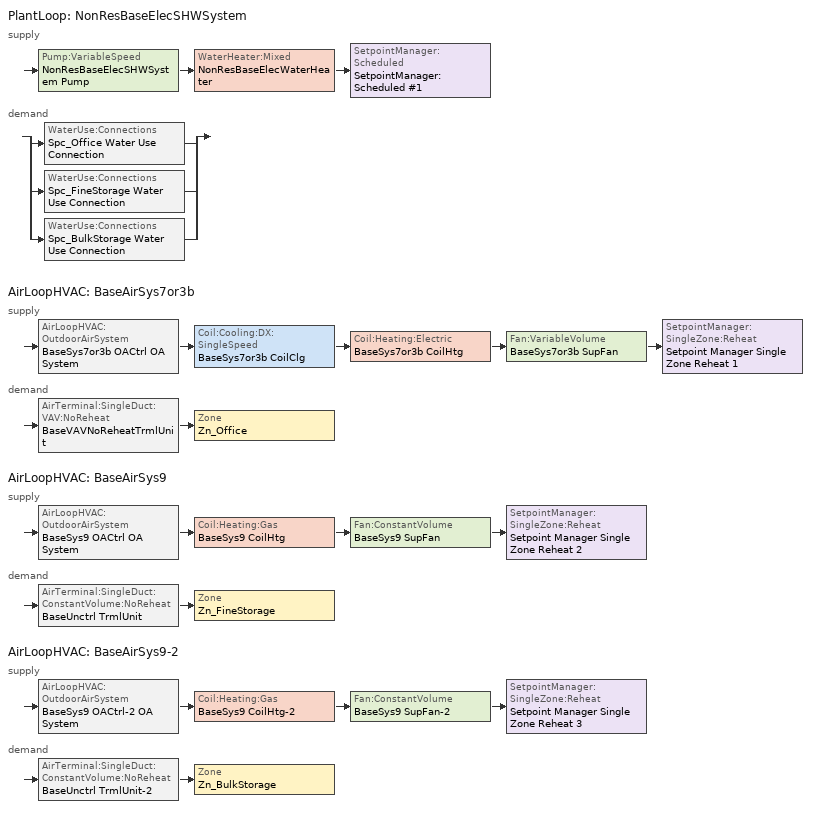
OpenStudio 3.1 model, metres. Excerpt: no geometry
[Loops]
PlantLoop 'NonResBaseElecSHWSystem'
 supply: Pump:VariableSpeed 'NonResBaseElecSHWSystem Pump' > WaterHeater:Mixed 'NonResBaseElecWaterHeater' > SetpointManager:Scheduled 'SetpointManager:Scheduled #1'
 demand: split
  | WaterUse:Connections 'Spc_Office Water Use Connection'
  | WaterUse:Connections 'Spc_FineStorage Water Use Connection'
  | WaterUse:Connections 'Spc_BulkStorage Water Use Connection'
AirLoopHVAC 'BaseAirSys7or3b'
 supply: AirLoopHVAC:OutdoorAirSystem 'BaseSys7or3b OACtrl OA System' > Coil:Cooling:DX:SingleSpeed 'BaseSys7or3b CoilClg' > Coil:Heating:Electric 'BaseSys7or3b CoilHtg' > Fan:VariableVolume 'BaseSys7or3b SupFan' > SetpointManager:SingleZone:Reheat 'Setpoint Manager Single Zone Reheat 1'
 demand: AirTerminal:SingleDuct:VAV:NoReheat 'BaseVAVNoReheatTrmlUnit' > Zone 'Zn_Office'
AirLoopHVAC 'BaseAirSys9'
 supply: AirLoopHVAC:OutdoorAirSystem 'BaseSys9 OACtrl OA System' > Coil:Heating:Gas 'BaseSys9 CoilHtg' > Fan:ConstantVolume 'BaseSys9 SupFan' > SetpointManager:SingleZone:Reheat 'Setpoint Manager Single Zone Reheat 2'
 demand: AirTerminal:SingleDuct:ConstantVolume:NoReheat 'BaseUnctrl TrmlUnit' > Zone 'Zn_FineStorage'
AirLoopHVAC 'BaseAirSys9-2'
 supply: AirLoopHVAC:OutdoorAirSystem 'BaseSys9 OACtrl-2 OA System' > Coil:Heating:Gas 'BaseSys9 CoilHtg-2' > Fan:ConstantVolume 'BaseSys9 SupFan-2' > SetpointManager:SingleZone:Reheat 'Setpoint Manager Single Zone Reheat 3'
 demand: AirTerminal:SingleDuct:ConstantVolume:NoReheat 'BaseUnctrl TrmlUnit-2' > Zone 'Zn_BulkStorage'
[Sizing:Zone] Zone Cooling Design Supply Air Temperature Input Method=TemperatureDifference; Zone Cooling Design Supply Air Temperature {C}=14; Zone Cooling Design Supply Air Temperature Difference {deltaC}=11.1111; Zone Heating Design Supply Air Temperature Input Method=TemperatureDifference; Zone Heating Design Supply Air Temperature {C}=40; Zone Heating Design Supply Air Temperature Difference {deltaC}=13.8889; Zone Cooling Design Supply Air Humidity Ratio {kg-H2O/kg-air}=0.0085; Zone Heating Design Supply Air Humidity Ratio {kg-H2O/kg-air}=0.008; Zone Heating Sizing Factor=1; Zone Cooling Sizing Factor=1; Cooling Design Air Flow Method=DesignDay; Cooling Minimum Air Flow per Zone Floor Area {m3/s-m2}=0; Cooling Minimum Air Flow {m3/s}=0; Cooling Minimum Air Flow Fraction=0; Heating Maximum Air Flow per Zone Floor Area {m3/s-m2}=0; Heating Maximum Air Flow {m3/s}=0; Account for Dedicated Outdoor Air System=No; Dedicated Outdoor Air System Control Strategy=NeutralSupplyAir; Dedicated Outdoor Air Low Setpoint Temperature for Design {C}=autosize; Dedicated Outdoor Air High Setpoint Temperature for Design {C}=autosize
Name | Heating Design Air Flow Method | Heating Maximum Air Flow Fraction
Zn_Office | DesignDayWithLimit | 0.5
Zn_FineStorage; Zn_BulkStorage | DesignDay | 0
[Zone equipment]
Zn_Office: BaseVAVNoReheatTrmlUnit
Zn_FineStorage: BaseUnctrl TrmlUnit
Zn_BulkStorage: BaseUnctrl TrmlUnit-2
[PlantLoop]
NonResBaseElecSHWSystem: Glycol Concentration=0; Plant Loop Volume {m3}=Autocalculate; Load Distribution Scheme=Optimal
[Sizing:Plant]
NonResBaseElecSHWSystem: Loop Type=Heating; Design Loop Exit Temperature {C}=57.2222; Loop Design Temperature Difference {deltaC}=44.4444; Sizing Option=NonCoincident; Zone Timesteps in Averaging Window=1; Coincident Sizing Factor Mode=None
[WaterHeater:Mixed]
NonResBaseElecWaterHeater: Tank Volume {m3}=0.113562; Setpoint Temperature Schedule=NonResBaseElecWaterHeater Setpoint Temp; Deadband Temperature Difference {deltaC}=2; Maximum Temperature Limit {C}=82.22; Heater Control Type=Cycle; Heater Maximum Capacity {W}=8743.98; Heater Fuel Type=Electricity; Heater Thermal Efficiency=1; Off Cycle Parasitic Fuel Consumption Rate {W}=0; Off Cycle Parasitic Heat Fraction to Tank=0.8; On Cycle Parasitic Fuel Consumption Rate {W}=0; Ambient Temperature Indicator=Schedule; Ambient Temperature Schedule=NonResBaseElecWaterHeater Ambient Temperature; Off Cycle Loss Coefficient to Ambient Temperature {W/K}=0.731426; On Cycle Loss Coefficient to Ambient Temperature {W/K}=6; Use Side Effectiveness=1; Source Side Effectiveness=1; Use Side Design Flow Rate {m3/s}=autosize; Source Side Design Flow Rate {m3/s}=autosize; Indirect Water Heating Recovery Time {hr}=1.5; Source Side Flow Control Mode=IndirectHeatPrimarySetpoint
[Pump:VariableSpeed]
NonResBaseElecSHWSystem Pump: Rated Pump Head {Pa}=0; Pump Control Type=Intermittent; Skin Loss Radiative Fraction=0.5; Design Power Sizing Method=PowerPerFlowPerPressure; Design Electric Power per Unit Flow Rate {W/(m3/s)}=348701.1; Design Shaft Power per Unit Flow Rate per Unit Head {W-s/m3-Pa}=1.28205; Design Minimum Flow Rate Fraction=0
[SetpointManager:Scheduled]
SetpointManager:Scheduled #1: Control Variable=Temperature; Schedule=NonResBaseElecSHWSystem Supply Temp Schedule; Setpoint Node or NodeList=NonResBaseElecSHWSystem Supply Mixer Outlet Node
[WaterUse:Connections] Drain Water Heat Exchanger Type=None; Drain Water Heat Exchanger Destination=Plant
Name | Water Use Equipment Name 1
Spc_Office Water Use Connection | Spc_Office Water Use Equipment
Spc_FineStorage Water Use Connection | Spc_FineStorage Water Use Equipment
Spc_BulkStorage Water Use Connection | Spc_BulkStorage Water Use Equipment
[WaterUse:Equipment:Definition]
Name | Peak Flow Rate {m3/s} | Target Temperature Schedule
Spc_Office Water Use Definition | 2.41296e-06 | Spc_Office Target SHW Temp
Spc_FineStorage Water Use Definition | 2.83879e-06 | Spc_FineStorage Target SHW Temp
Spc_BulkStorage Water Use Definition | 6.52921e-06 | Spc_BulkStorage Target SHW Temp
[WaterUse:Equipment] Flow Rate Fraction Schedule=WarehouseServiceHotWater
Name | Water Use Equipment Definition
Spc_Office Water Use Equipment | Spc_Office Water Use Definition
Spc_FineStorage Water Use Equipment | Spc_FineStorage Water Use Definition
Spc_BulkStorage Water Use Equipment | Spc_BulkStorage Water Use Definition
[AirLoopHVAC] Availability Schedule=WarehouseHVACAvail; Design Supply Air Flow Rate {m3/s}=autosize; Design Return Air Flow Fraction of Supply Air Flow=1
BaseAirSys7or3b; BaseAirSys9; BaseAirSys9-2
[Sizing:System] Type of Load to Size On=Sensible; Design Outdoor Air Flow Rate {m3/s}=Autosize; Preheat Design Temperature {C}=5.68434e-14; Preheat Design Humidity Ratio {kg-H2O/kg-Air}=0; Precool Design Temperature {C}=5.68434e-14; Precool Design Humidity Ratio {kg-H2O/kg-Air}=0; Central Heating Design Supply Air Temperature {C}=35; Sizing Option=NonCoincident; 100% Outdoor Air in Cooling=No; 100% Outdoor Air in Heating=No; Central Cooling Design Supply Air Humidity Ratio {kg-H2O/kg-Air}=0.0085; Central Heating Design Supply Air Humidity Ratio {kg-H2O/kg-Air}=0.008; Cooling Design Air Flow Method=DesignDay; Cooling Design Air Flow Rate {m3/s}=0; Heating Design Air Flow Method=DesignDay; Heating Design Air Flow Rate {m3/s}=0; System Outdoor Air Method=ZoneSum; Zone Maximum Outdoor Air Fraction=1; Cooling Supply Air Flow Rate Per Floor Area {m3/s-m2}=0.00996765; Cooling Fraction of Autosized Cooling Supply Air Flow Rate=1; Cooling Supply Air Flow Rate Per Unit Cooling Capacity {m3/s-W}=3.94755e-05; Heating Supply Air Flow Rate Per Floor Area {m3/s-m2}=0.00996765; Heating Fraction of Autosized Heating Supply Air Flow Rate=1; Heating Fraction of Autosized Cooling Supply Air Flow Rate=1; Heating Supply Air Flow Rate Per Unit Heating Capacity {m3/s-W}=3.15882e-05; Cooling Design Capacity Method=CoolingDesignCapacity; Cooling Design Capacity {W}=autosize; Cooling Design Capacity Per Floor Area {W/m2}=234.7; Fraction of Autosized Cooling Design Capacity=1; Heating Design Capacity Method=HeatingDesignCapacity; Heating Design Capacity {W}=autosize; Heating Design Capacity Per Floor Area {W/m2}=157; Fraction of Autosized Heating Design Capacity=1; Central Cooling Capacity Control Method=OnOff
Name | Central Heating Maximum System Air Flow Ratio | Central Cooling Design Supply Air Temperature {C}
BaseAirSys7or3b | 0.5 | 12.7778
BaseAirSys9; BaseAirSys9-2 | 1 | 12.8
[Fan:VariableVolume]
BaseSys7or3b SupFan: Availability Schedule=Always On Discrete; Fan Total Efficiency=1; Pressure Rise {Pa}=0; Maximum Flow Rate {m3/s}=Autosize; Fan Power Minimum Flow Rate Input Method=FixedFlowRate; Fan Power Minimum Flow Fraction=0; Fan Power Minimum Air Flow Rate {m3/s}=0; Motor Efficiency=1; Motor In Airstream Fraction=1; Fan Power Coefficient 1=0.027828; Fan Power Coefficient 2=0.026583; Fan Power Coefficient 3=-0.087069; Fan Power Coefficient 4=1.03092; Fan Power Coefficient 5=0
[Coil:Heating:Electric]
BaseSys7or3b CoilHtg: Availability Schedule=Always On Discrete
[Coil:Cooling:DX:SingleSpeed]
BaseSys7or3b CoilClg: Availability Schedule=Always On Discrete; Rated Total Cooling Capacity {W}=autosize; Rated Sensible Heat Ratio=autosize; Rated COP {W/W}=3; Rated Air Flow Rate {m3/s}=autosize; Rated Evaporator Fan Power Per Volume Flow Rate {W/(m3/s)}=773.3; Total Cooling Capacity Function of Temperature Curve=CoilClgDXQRatio_fTwbToadbSI; Total Cooling Capacity Function of Flow Fraction Curve=CoilClgDXSnglQRatio_fCFMRatio; Energy Input Ratio Function of Temperature Curve=CoilClgDXEIRRatio_fTwbToadbSI; Energy Input Ratio Function of Flow Fraction Curve=CoilClgDXSnglEIRRatio_fCFMRatio; Part Load Fraction Correlation Curve=CoilClgDXEIRRatio_fQFrac; Minimum Outdoor Dry-Bulb Temperature for Compressor Operation {C}=-25; Condenser Type=AirCooled; Evaporative Condenser Effectiveness=0; Evaporative Condenser Air Flow Rate {m3/s}=Autosize; Evaporative Condenser Pump Rated Power Consumption {W}=Autosize; Crankcase Heater Capacity {W}=0; Maximum Outdoor Dry-Bulb Temperature for Crankcase Heater Operation {C}=0; Basin Heater Capacity {W/K}=0; Basin Heater Setpoint Temperature {C}=10
[Controller:OutdoorAir] Minimum Outdoor Air Flow Rate {m3/s}=0; Maximum Outdoor Air Flow Rate {m3/s}=Autosize; Economizer Control Type=NoEconomizer; Economizer Control Action Type=ModulateFlow; Economizer Maximum Limit Enthalpy {J/kg}=64000; Lockout Type=NoLockout; Minimum Limit Type=FixedMinimum; High Humidity Control=No
Name | Minimum Outdoor Air Schedule | Controller Mechanical Ventilation | Heat Recovery Bypass Control Type
BaseSys7or3b OACtrl | BaseSys7or3b OACtrl Schedule | BaseSys7or3b OACtrl Mech Vent Controller | BypassWhenOAFlowGreaterThanMinimum
BaseSys9 OACtrl | BaseSys9 OACtrl Schedule | BaseSys9 OACtrl Mech Vent Controller | BypassWhenWithinEconomizerLimits
BaseSys9 OACtrl-2 | BaseSys9 OACtrl-2 Schedule | BaseSys9 OACtrl-2 Mech Vent Controller | BypassWhenWithinEconomizerLimits
[Controller:MechanicalVentilation] Availability Schedule=Always On Discrete; System Outdoor Air Method=ZoneSum
BaseSys7or3b OACtrl Mech Vent Controller; BaseSys9 OACtrl Mech Vent Controller; BaseSys9 OACtrl-2 Mech Vent Controller
[AirLoopHVAC:OutdoorAirSystem]
Name | Controller
BaseSys7or3b OACtrl OA System | BaseSys7or3b OACtrl
BaseSys9 OACtrl OA System | BaseSys9 OACtrl
BaseSys9 OACtrl-2 OA System | BaseSys9 OACtrl-2
[SetpointManager:SingleZone:Reheat]
Name | Minimum Supply Air Temperature {C} | Maximum Supply Air Temperature {C} | Control Zone | Setpoint Node or NodeList
Setpoint Manager Single Zone Reheat 1 | 12.7778 | 35 | Zn_Office | BaseSys7or3b SupFan Outlet Node
Setpoint Manager Single Zone Reheat 2 | -99 | 99 | Zn_FineStorage | BaseSys9 SupFan Outlet Node
Setpoint Manager Single Zone Reheat 3 | -99 | 99 | Zn_BulkStorage | BaseSys9 SupFan-2 Outlet Node
[Fan:ConstantVolume] Availability Schedule=Always On Discrete; Fan Total Efficiency=1; Pressure Rise {Pa}=0; Maximum Flow Rate {m3/s}=AutoSize; Motor Efficiency=1; Motor In Airstream Fraction=1
BaseSys9 SupFan; BaseSys9 SupFan-2
[Coil:Heating:Gas] Availability Schedule=Always On Discrete; Gas Burner Efficiency=0.8; Nominal Capacity {W}=AutoSize; Parasitic Electric Load {W}=0; Part Load Fraction Correlation Curve=CoilHtgFurnFIRRatio_fQRatio; Parasitic Gas Load {W}=0
BaseSys9 CoilHtg; BaseSys9 CoilHtg-2
[AirTerminal:SingleDuct:VAV:NoReheat]
BaseVAVNoReheatTrmlUnit: Availability Schedule=Always On Discrete; Maximum Air Flow Rate {m3/s}=autosize; Zone Minimum Air Flow Input Method=FixedFlowRate; Constant Minimum Air Flow Fraction=0.3; Fixed Minimum Air Flow Rate {m3/s}=0.180502; Control For Outdoor Air=No
[AirTerminal:SingleDuct:ConstantVolume:NoReheat] Availability Schedule=Always On Discrete; Maximum Air Flow Rate {m3/s}=AutoSize
BaseUnctrl TrmlUnit; BaseUnctrl TrmlUnit-2
[Curve:Biquadratic] Minimum Value of x=13.89; Maximum Value of x=25; Minimum Value of y=23.89; Maximum Value of y=46.11; Minimum Curve Output=0.77
Name | Coefficient1 Constant | Coefficient2 x | Coefficient3 x**2 | Coefficient4 y | Coefficient5 y**2 | Coefficient6 x*y | Maximum Curve Output
CoilClgDXQRatio_fTwbToadbSI | 0.86779 | 0.014245 | 0.000554 | -0.007569 | 3.2e-05 | -0.000191 | 1.29
CoilClgDXEIRRatio_fTwbToadbSI | 0.116709 | 0.028458 | -0.000411 | 0.021422 | 0.000162 | -0.00068 | 1.33
[Curve:Cubic]
CoilClgDXEIRRatio_fQFrac: Coefficient1 Constant=0; Coefficient2 x=5.1091; Coefficient3 x**2=-8.5515; Coefficient4 x**3=4.4744; Minimum Value of x=0.7; Maximum Value of x=1; Minimum Curve Output=0.92; Maximum Curve Output=1
[Curve:Quadratic]
Name | Coefficient1 Constant | Coefficient2 x | Coefficient3 x**2 | Minimum Value of x | Maximum Value of x | Minimum Curve Output | Maximum Curve Output
CoilClgDXSnglQRatio_fCFMRatio | 0.8 | 0.2 | 0 | 0 | 100 | 0.8
CoilHtgFurnFIRRatio_fQRatio | 0.01861 | 1.09421 | -0.112819 | 0.7 | 1 | 0.73 | 1
CoilClgDXSnglEIRRatio_fCFMRatio | 1.156 | -0.1816 | 0.0256 | 0 | 100
[Schedule:Day]
OnDay; AllOnHVACAvailDay; BaseSys7or3b OACtrl Schedule Week 1 Summer; BaseSys7or3b OACtrl Schedule Week 1 Winter; BaseSys9 OACtrl Schedule Week 1 Summer; BaseSys9 OACtrl Schedule Week 1 Winter; BaseSys9 OACtrl-2 Schedule Week 1 Summer; BaseSys9 OACtrl-2 Schedule Week 1 Winter: 1, 0, 1, 2, 0, 1, 3, 0, 1, 4, 0, 1, 5, 0, 1, 6, 0, 1, 7, 0, 1, 8, 0, 1, 9, 0, 1, 10, 0, 1, 11, 0, 1, 12, 0, 1, 13, 0, 1, 14, 0, 1, 15, 0, 1, 16, 0, 1, 17, 0, 1, 18, 0, 1, 19, 0, 1, 20, 0, 1, 21, 0, 1, 22, 0, 1, 23, 0, 1, 24, 0, 1
OffDay; WarehouseHVACAvailSun; BaseSys7or3b OACtrl Schedule Week 1 Sunday; BaseSys7or3b OACtrl Schedule Week 1 Holiday; BaseSys7or3b OACtrl Schedule Week 1 Custom 1; BaseSys7or3b OACtrl Schedule Week 1 Custom 2; BaseSys9 OACtrl Schedule Week 1 Sunday; BaseSys9 OACtrl Schedule Week 1 Holiday; BaseSys9 OACtrl Schedule Week 1 Custom 1; BaseSys9 OACtrl Schedule Week 1 Custom 2; BaseSys9 OACtrl-2 Schedule Week 1 Sunday; BaseSys9 OACtrl-2 Schedule Week 1 Holiday; BaseSys9 OACtrl-2 Schedule Week 1 Custom 1; BaseSys9 OACtrl-2 Schedule Week 1 Custom 2: 1, 0, 0, 2, 0, 0, 3, 0, 0, 4, 0, 0, 5, 0, 0, 6, 0, 0, 7, 0, 0, 8, 0, 0, 9, 0, 0, 10, 0, 0, 11, 0, 0, 12, 0, 0, 13, 0, 0, 14, 0, 0, 15, 0, 0, 16, 0, 0, 17, 0, 0, 18, 0, 0, 19, 0, 0, 20, 0, 0, 21, 0, 0, 22, 0, 0, 23, 0, 0, 24, 0, 0
WarehouseServiceHotWaterSun: 1, 0, 0.02, 2, 0, 0.02, 3, 0, 0.02, 4, 0, 0.02, 5, 0, 0.02, 6, 0, 0.02, 7, 0, 0.02, 8, 0, 0.02, 9, 0, 0.02, 10, 0, 0.02, 11, 0, 0.02, 12, 0, 0.02, 13, 0, 0.04, 14, 0, 0.04, 15, 0, 0.02, 16, 0, 0.02, 17, 0, 0.02, 18, 0, 0.02, 19, 0, 0.02, 20, 0, 0.02, 21, 0, 0.02, 22, 0, 0.02, 23, 0, 0.02, 24, 0, 0.02
WarehouseServiceHotWaterWD: 1, 0, 0.02, 2, 0, 0.02, 3, 0, 0.02, 4, 0, 0.02, 5, 0, 0.05, 6, 0, 0.07, 7, 0, 0.07, 8, 0, 0.1, 9, 0, 0.3, 10, 0, 0.36, 11, 0, 0.36, 12, 0, 0.46, 13, 0, 0.57, 14, 0, 0.43, 15, 0, 0.38, 16, 0, 0.4, 17, 0, 0.3, 18, 0, 0.18, 19, 0, 0.03, 20, 0, 0.03, 21, 0, 0.03, 22, 0, 0.03, 23, 0, 0.03, 24, 0, 0.03
WarehouseServiceHotWaterSat: 1, 0, 0.02, 2, 0, 0.02, 3, 0, 0.02, 4, 0, 0.02, 5, 0, 0.02, 6, 0, 0.02, 7, 0, 0.02, 8, 0, 0.02, 9, 0, 0.06, 10, 0, 0.12, 11, 0, 0.12, 12, 0, 0.17, 13, 0, 0.04, 14, 0, 0.04, 15, 0, 0.02, 16, 0, 0.02, 17, 0, 0.02, 18, 0, 0.02, 19, 0, 0.02, 20, 0, 0.02, 21, 0, 0.02, 22, 0, 0.02, 23, 0, 0.02, 24, 0, 0.02
WarehouseHVACAvailWD; BaseSys7or3b OACtrl Schedule Week 1 Monday; BaseSys7or3b OACtrl Schedule Week 1 Tuesday; BaseSys7or3b OACtrl Schedule Week 1 Wednesday; BaseSys7or3b OACtrl Schedule Week 1 Thursday; BaseSys7or3b OACtrl Schedule Week 1 Friday; BaseSys9 OACtrl Schedule Week 1 Monday; BaseSys9 OACtrl Schedule Week 1 Tuesday; BaseSys9 OACtrl Schedule Week 1 Wednesday; BaseSys9 OACtrl Schedule Week 1 Thursday; BaseSys9 OACtrl Schedule Week 1 Friday; BaseSys9 OACtrl-2 Schedule Week 1 Monday; BaseSys9 OACtrl-2 Schedule Week 1 Tuesday; BaseSys9 OACtrl-2 Schedule Week 1 Wednesday; BaseSys9 OACtrl-2 Schedule Week 1 Thursday; BaseSys9 OACtrl-2 Schedule Week 1 Friday: 1, 0, 0, 2, 0, 0, 3, 0, 0, 4, 0, 0, 5, 0, 0, 6, 0, 0, 7, 0, 1, 8, 0, 1, 9, 0, 1, 10, 0, 1, 11, 0, 1, 12, 0, 1, 13, 0, 1, 14, 0, 1, 15, 0, 1, 16, 0, 1, 17, 0, 1, 18, 0, 0, 19, 0, 0, 20, 0, 0, 21, 0, 0, 22, 0, 0, 23, 0, 0, 24, 0, 0
WarehouseHVACAvailSat; BaseSys7or3b OACtrl Schedule Week 1 Saturday; BaseSys9 OACtrl Schedule Week 1 Saturday; BaseSys9 OACtrl-2 Schedule Week 1 Saturday: 1, 0, 0, 2, 0, 0, 3, 0, 0, 4, 0, 0, 5, 0, 0, 6, 0, 0, 7, 0, 0, 8, 0, 1, 9, 0, 1, 10, 0, 1, 11, 0, 1, 12, 0, 1, 13, 0, 1, 14, 0, 1, 15, 0, 1, 16, 0, 1, 17, 0, 0, 18, 0, 0, 19, 0, 0, 20, 0, 0, 21, 0, 0, 22, 0, 0, 23, 0, 0, 24, 0, 0
Schedule:Day #2: 24, 0, 20
Schedule:Day #5; Schedule:Day #6; Schedule:Day #7; Schedule:Day #9; Schedule:Day #11: 24, 0, 57.2222
[Schedule:Week]
WarehouseServiceHotWaterWk: WarehouseServiceHotWaterSun, WarehouseServiceHotWaterWD, WarehouseServiceHotWaterWD, WarehouseServiceHotWaterWD, WarehouseServiceHotWaterWD, WarehouseServiceHotWaterWD, WarehouseServiceHotWaterSat, WarehouseServiceHotWaterSun, OnDay, OffDay, WarehouseServiceHotWaterSun, WarehouseServiceHotWaterSun
WarehouseHVACAvailWk: WarehouseHVACAvailSun, WarehouseHVACAvailWD, WarehouseHVACAvailWD, WarehouseHVACAvailWD, WarehouseHVACAvailWD, WarehouseHVACAvailWD, WarehouseHVACAvailSat, WarehouseHVACAvailSun, AllOnHVACAvailDay, AllOnHVACAvailDay, WarehouseHVACAvailSun, WarehouseHVACAvailSun
BaseSys7or3b OACtrl Schedule Week 1: BaseSys7or3b OACtrl Schedule Week 1 Sunday, BaseSys7or3b OACtrl Schedule Week 1 Monday, BaseSys7or3b OACtrl Schedule Week 1 Tuesday, BaseSys7or3b OACtrl Schedule Week 1 Wednesday, BaseSys7or3b OACtrl Schedule Week 1 Thursday, BaseSys7or3b OACtrl Schedule Week 1 Friday, BaseSys7or3b OACtrl Schedule Week 1 Saturday, BaseSys7or3b OACtrl Schedule Week 1 Holiday, BaseSys7or3b OACtrl Schedule Week 1 Summer, BaseSys7or3b OACtrl Schedule Week 1 Winter, BaseSys7or3b OACtrl Schedule Week 1 Custom 1, BaseSys7or3b OACtrl Schedule Week 1 Custom 2
BaseSys9 OACtrl Schedule Week 1: BaseSys9 OACtrl Schedule Week 1 Sunday, BaseSys9 OACtrl Schedule Week 1 Monday, BaseSys9 OACtrl Schedule Week 1 Tuesday, BaseSys9 OACtrl Schedule Week 1 Wednesday, BaseSys9 OACtrl Schedule Week 1 Thursday, BaseSys9 OACtrl Schedule Week 1 Friday, BaseSys9 OACtrl Schedule Week 1 Saturday, BaseSys9 OACtrl Schedule Week 1 Holiday, BaseSys9 OACtrl Schedule Week 1 Summer, BaseSys9 OACtrl Schedule Week 1 Winter, BaseSys9 OACtrl Schedule Week 1 Custom 1, BaseSys9 OACtrl Schedule Week 1 Custom 2
BaseSys9 OACtrl-2 Schedule Week 1: BaseSys9 OACtrl-2 Schedule Week 1 Sunday, BaseSys9 OACtrl-2 Schedule Week 1 Monday, BaseSys9 OACtrl-2 Schedule Week 1 Tuesday, BaseSys9 OACtrl-2 Schedule Week 1 Wednesday, BaseSys9 OACtrl-2 Schedule Week 1 Thursday, BaseSys9 OACtrl-2 Schedule Week 1 Friday, BaseSys9 OACtrl-2 Schedule Week 1 Saturday, BaseSys9 OACtrl-2 Schedule Week 1 Holiday, BaseSys9 OACtrl-2 Schedule Week 1 Summer, BaseSys9 OACtrl-2 Schedule Week 1 Winter, BaseSys9 OACtrl-2 Schedule Week 1 Custom 1, BaseSys9 OACtrl-2 Schedule Week 1 Custom 2
[Schedule:Year]
WarehouseServiceHotWater: 12, 31, WarehouseServiceHotWaterWk
WarehouseHVACAvail: 12, 31, WarehouseHVACAvailWk
BaseSys7or3b OACtrl Schedule: 12, 31, BaseSys7or3b OACtrl Schedule Week 1
BaseSys9 OACtrl Schedule: 12, 31, BaseSys9 OACtrl Schedule Week 1
BaseSys9 OACtrl-2 Schedule: 12, 31, BaseSys9 OACtrl-2 Schedule Week 1
[Schedule:Ruleset]
Name | Default Day Schedule
NonResBaseElecWaterHeater Ambient Temperature | Schedule:Day #2
NonResBaseElecWaterHeater Setpoint Temp | Schedule:Day #5
NonResBaseElecSHWSystem Supply Temp Schedule | Schedule:Day #6
Spc_Office Target SHW Temp | Schedule:Day #7
Spc_FineStorage Target SHW Temp | Schedule:Day #9
Spc_BulkStorage Target SHW Temp | Schedule:Day #11
[Schedule:Constant]
Always On Discrete: Value=1
